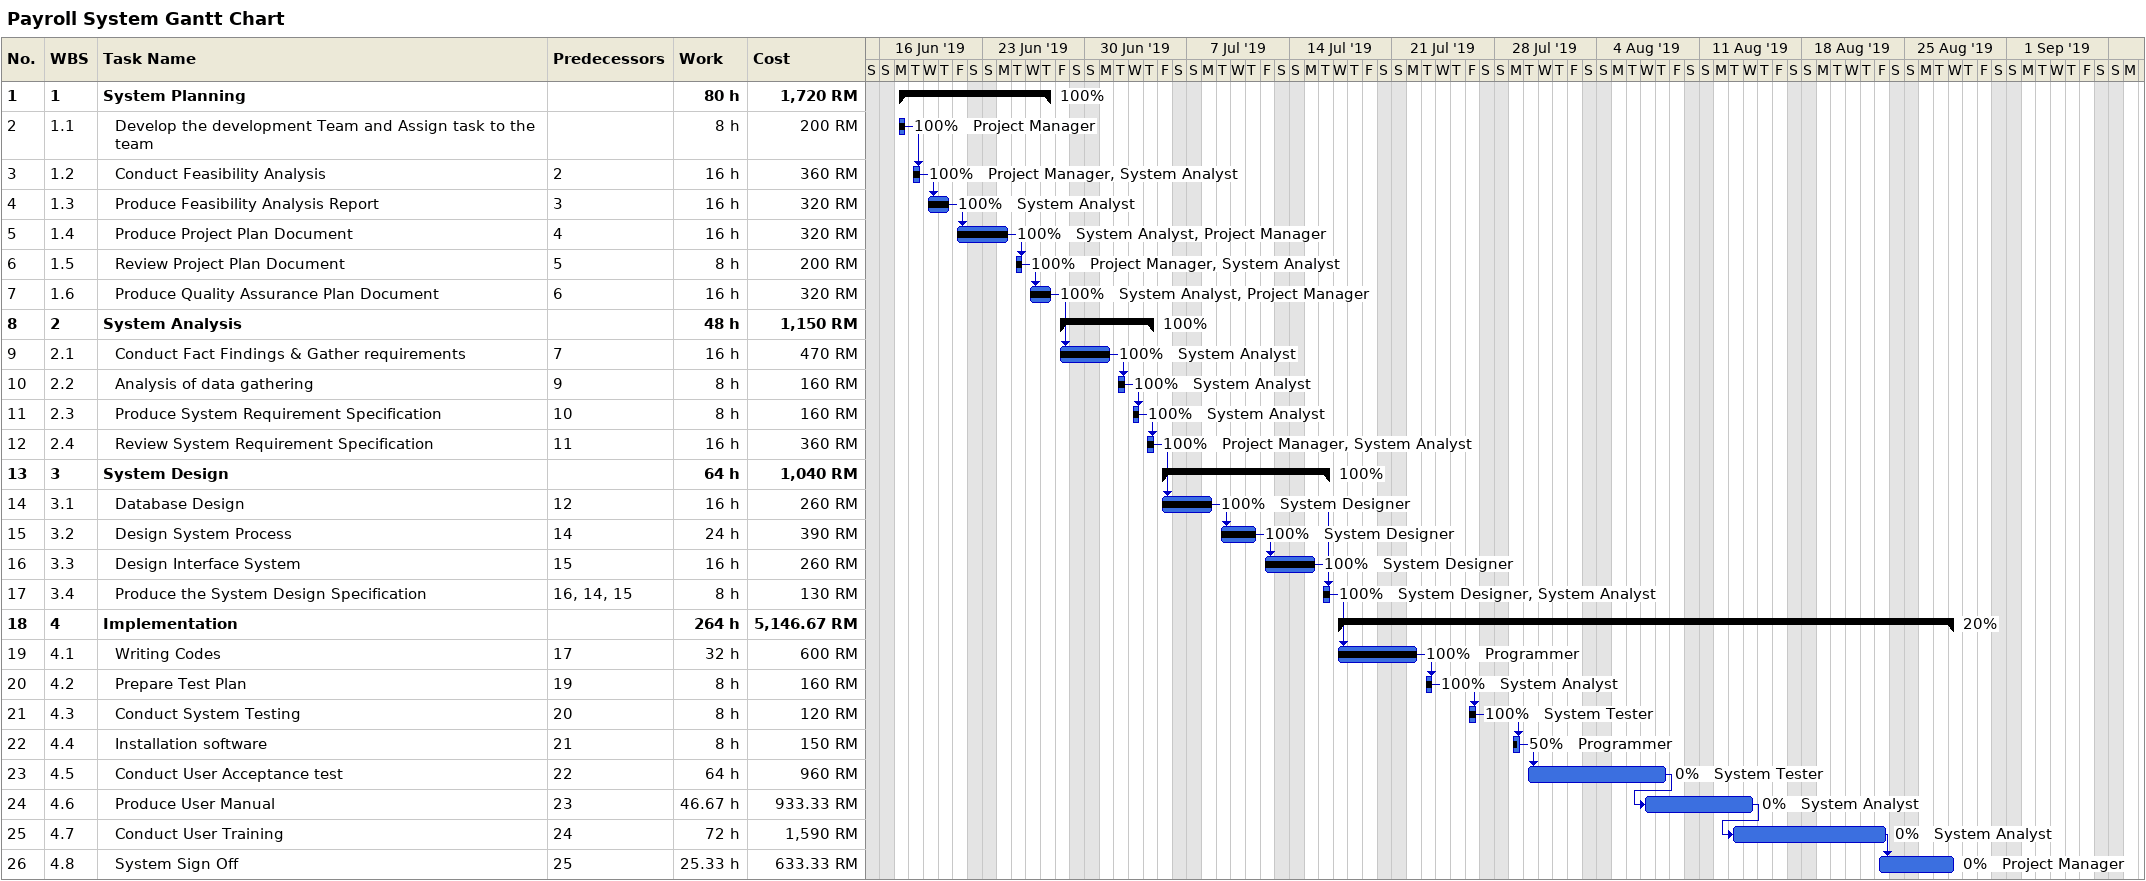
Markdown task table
Payroll System Gantt Chart

| ID | WBS | Task | Start | Finish | Predecessors | Resources | % complete | Work (h) | Cost (RM) |
|---|---|---|---|---|---|---|---|---|---|
| 1 | 1 | **System Planning** | 2019-06-17 | 2019-06-27 |  |  | 100 | 80 | 1720 |
| 2 | 1.1 | Develop the development Team and Assign task to the team | 2019-06-17 | 2019-06-17 |  | Project Manager | 100 | 8 | 200 |
| 3 | 1.2 | Conduct Feasibility Analysis | 2019-06-18 | 2019-06-18 | 2 | Project Manager, System Analyst | 100 | 16 | 360 |
| 4 | 1.3 | Produce Feasibility Analysis Report | 2019-06-19 | 2019-06-20 | 3 | System Analyst | 100 | 16 | 320 |
| 5 | 1.4 | Produce Project Plan Document | 2019-06-21 | 2019-06-24 | 4 | System Analyst, Project Manager | 100 | 16 | 320 |
| 6 | 1.5 | Review Project Plan Document | 2019-06-25 | 2019-06-25 | 5 | Project Manager, System Analyst | 100 | 8 | 200 |
| 7 | 1.6 | Produce Quality Assurance Plan Document | 2019-06-26 | 2019-06-27 | 6 | System Analyst, Project Manager | 100 | 16 | 320 |
| 8 | 2 | **System Analysis** | 2019-06-28 | 2019-07-04 |  |  | 100 | 48 | 1150 |
| 9 | 2.1 | Conduct Fact Findings & Gather requirements | 2019-06-28 | 2019-07-01 | 7 | System Analyst | 100 | 16 | 470 |
| 10 | 2.2 | Analysis of data gathering | 2019-07-02 | 2019-07-02 | 9 | System Analyst | 100 | 8 | 160 |
| 11 | 2.3 | Produce System Requirement Specification | 2019-07-03 | 2019-07-03 | 10 | System Analyst | 100 | 8 | 160 |
| 12 | 2.4 | Review System Requirement Specification | 2019-07-04 | 2019-07-04 | 11 | Project Manager, System Analyst | 100 | 16 | 360 |
| 13 | 3 | **System Design** | 2019-07-05 | 2019-07-16 |  |  | 100 | 64 | 1040 |
| 14 | 3.1 | Database Design | 2019-07-05 | 2019-07-08 | 12 | System Designer | 100 | 16 | 260 |
| 15 | 3.2 | Design System Process | 2019-07-09 | 2019-07-11 | 14 | System Designer | 100 | 24 | 390 |
| 16 | 3.3 | Design Interface System | 2019-07-12 | 2019-07-15 | 15 | System Designer | 100 | 16 | 260 |
| 17 | 3.4 | Produce the System Design Specification | 2019-07-16 | 2019-07-16 | 16, 14, 15 | System Designer, System Analyst | 100 | 8 | 130 |
| 18 | 4 | **Implementation** | 2019-07-17 | 2019-08-28 |  |  | 20 | 264 | 5146.67 |
| 19 | 4.1 | Writing Codes | 2019-07-17 | 2019-07-22 | 17 | Programmer | 100 | 32 | 600 |
| 20 | 4.2 | Prepare Test Plan | 2019-07-23 | 2019-07-23 | 19 | System Analyst | 100 | 8 | 160 |
| 21 | 4.3 | Conduct System Testing | 2019-07-26 | 2019-07-26 | 20 | System Tester | 100 | 8 | 120 |
| 22 | 4.4 | Installation software | 2019-07-29 | 2019-07-29 | 21 | Programmer | 50 | 8 | 150 |
| 23 | 4.5 | Conduct User Acceptance test | 2019-07-30 | 2019-08-08 | 22 | System Tester | 0 | 64 | 960 |
| 24 | 4.6 | Produce User Manual | 2019-08-07 | 2019-08-14 | 23 | System Analyst | 0 | 46.67 | 933.33 |
| 25 | 4.7 | Conduct User Training | 2019-08-13 | 2019-08-23 | 24 | System Analyst | 0 | 72 | 1590 |
| 26 | 4.8 | System Sign Off | 2019-08-23 | 2019-08-28 | 25 | Project Manager | 0 | 25.33 | 633.33 |
